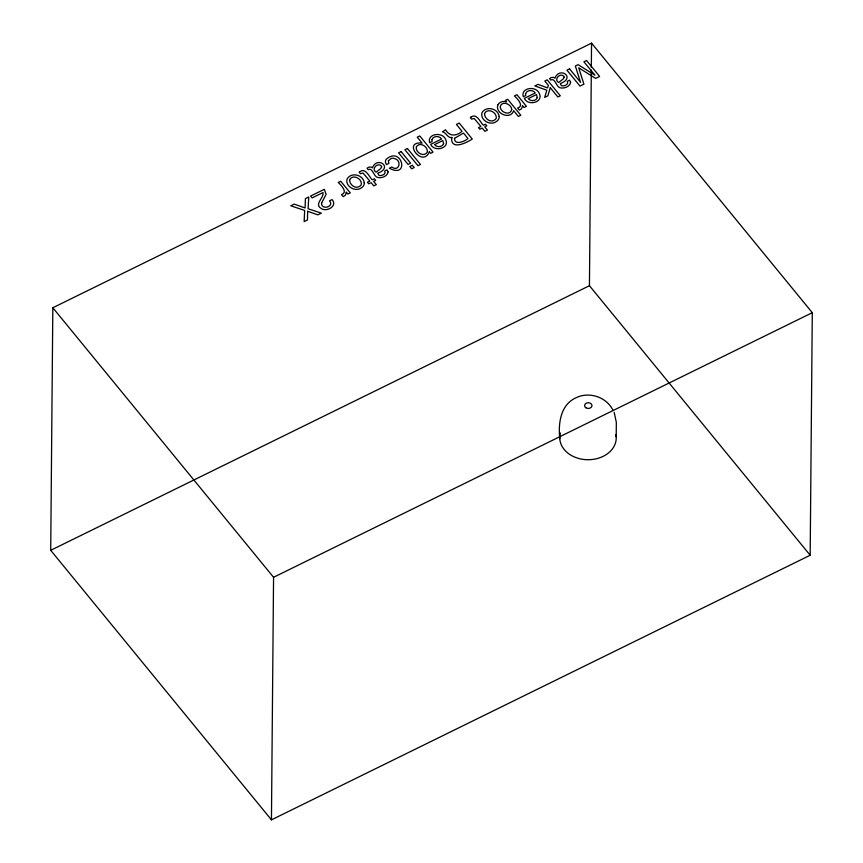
<?xml version="1.0" encoding="UTF-8"?>
<svg xmlns="http://www.w3.org/2000/svg" width="863" height="863" viewBox="0 0 863 863"><rect width="100%" height="100%" fill="white"/><g stroke="black" fill="none" stroke-linecap="round" stroke-linejoin="round"><path stroke-width="1.29" d="M50.712 550.314L52.826 307.757L591.554 43.15L812.288 312.686L810.174 555.243L271.446 819.85L50.712 550.314L589.44 285.707L591.317 70.097M271.446 819.85L273.56 577.293L52.826 307.757M559.807 438.674C558.102 423.625 560.443 404.52 576.193 397.703C589.321 391.263 606.829 397.153 613.064 410.432M591.338 67.411L591.554 43.15M616.214 436.948L616.333 422.385L614.176 412.363M273.56 577.293L812.288 312.686M589.44 285.707L810.174 555.243M615.923 434.672A28.231 21.909 0.5 0 1 587.023 459.709A28.231 21.909 0.5 0 1 560.443 432.978M388.07 171.888C387.627 176.354 381.36 178.576 377.444 177.422C373.636 176.332 372.482 167.109 368.221 169.709L367.045 168.263L368.609 167.217L371.079 167.012L372.395 167.875C376.937 155.718 393.755 167.346 377.714 173.236L378.965 175.405C381.403 176.246 386.7 174.132 384.715 170.982L387.056 169.828L388.07 171.888M570.605 82.233C570.163 86.699 563.895 88.921 559.979 87.767C556.171 86.678 555.017 77.454 550.756 80.054L549.58 78.609L551.144 77.562L553.615 77.357L554.931 78.22C559.472 66.063 576.279 77.692 560.238 83.582L561.5 85.75C563.938 86.591 569.235 84.477 567.25 81.327L569.591 80.173L570.605 82.233M307.649 211.316L307.455 219.957L304.154 221.586L304.661 210.432L290.766 205.804L294.207 204.11L305.092 207.961L305.405 198.619L308.749 196.969L308.102 208.749L321.338 213.139L317.875 214.844L307.649 211.316M349.623 179.817C349.396 184.844 355.793 189.59 360.151 185.987A4.045 3.139 0.5 0 0 361.37 183.592C361.187 177.961 352.471 174.11 349.623 179.817M484.542 113.549C484.316 118.576 490.713 123.323 495.06 119.72A4.045 3.139 0.5 0 0 496.29 117.325C496.106 111.694 487.39 107.843 484.542 113.549M388.426 160.745L388.835 163.398L386.397 164.606L385.491 162.244A6.073 4.714 0.5 0 1 386.225 159.288C401.996 145.405 409.936 179.191 389.342 168.209L391.78 167.001C399.062 172.492 402.438 160.216 394.262 158.522A3.646 2.837 0.5 0 0 391.306 158.393L388.426 160.745M321.64 202.967L321.565 204.358C323.161 210.324 334.456 205.977 329.493 200.842L332.05 199.59C337.94 205.998 326.635 212.33 321.252 208.533C313.733 204.153 324.186 197.972 323.032 192.546L312.126 197.897L310.615 196.052L324.326 189.321L326.138 194.348L321.64 202.967M364.24 182.729L364.175 184.078A7.303 5.674 0.5 0 1 361.91 187.476C355.998 192.568 345.017 186.796 347.055 179.008C351.187 171.791 363.226 174.66 364.24 182.729M499.159 116.462L499.094 117.81A7.303 5.674 0.5 0 1 496.829 121.208C490.918 126.3 479.936 120.529 481.975 112.74C486.106 105.523 498.145 108.393 499.159 116.462M431.942 139.677L432.104 141.489L429.645 142.708C426.829 133.506 442.687 131.521 445.632 139.45C450.184 148.447 434.208 152.363 430.691 144.348L441.64 138.975C439.396 135.577 433.334 135.642 431.942 139.677M525.589 93.679L525.75 95.502L523.28 96.71C520.475 87.508 536.333 85.523 539.278 93.452C543.819 102.449 527.854 106.376 524.337 98.35L535.287 92.977C533.043 89.59 526.98 89.644 525.589 93.679M381.629 166.872L380.659 168.641L376.095 172.179C370.939 169.17 377.379 162.298 381.122 165.761L381.629 166.872M564.154 77.217L563.194 78.986L558.631 82.524C553.463 79.515 559.914 72.643 563.658 76.106L564.154 77.217M511.727 109.364C510.443 116.365 500.173 112.417 500.26 106.57C501.899 100.302 511.306 103.992 511.727 109.364M451.586 138.706C451.489 150.755 467.8 142.082 472.255 139.019L459.202 123.075L456.419 124.434L462.018 131.273C456.398 136.43 449.386 136.591 445.588 129.763L442.482 131.791C446.398 132.363 447.606 138.738 452.266 137.465L451.586 138.706M429.332 151.802C422.87 168.285 401.629 140.852 422.115 143.118L417.25 137.174L419.763 135.944L433.032 152.147L430.594 153.344L429.332 151.802M497.735 105.07C495.189 113.894 510.82 120.173 513.614 110.669L518.35 116.451L520.788 115.254L507.692 99.256L505.384 100.388L506.592 101.877C503.409 100.691 499.256 101.899 497.735 105.07M346.268 192.934L345.254 195.405L343.172 196.645L341.478 194.585C348.35 192.438 340.95 184.973 338.242 182.481L340.745 181.252L350.27 192.881L347.886 194.046L346.236 192.039L346.268 192.934M522.449 106.397L521.446 108.867L519.364 110.108L517.671 108.048C524.542 105.901 517.131 98.436 514.424 95.944L516.937 94.714L526.452 106.343L524.068 107.508L522.428 105.502L522.449 106.397M416.365 146.861C415.103 152.233 423.657 157.562 427.185 152.373C428.674 146.904 419.666 141.219 416.365 146.861M550.281 87.713L547.886 95.815L544.682 97.39L546.829 90.227L534.844 85.922L538.048 84.347L547.509 87.918L548.383 85.383L544.812 81.025L547.218 79.838L560.281 95.782L557.865 96.969L550.281 87.713M454.488 138.35C454.262 145.836 465.222 141.316 467.962 138.522L463.496 133.075L454.488 138.35M443.625 143.636C442.374 147.346 436.797 147.573 434.542 144.639L442.838 140.561L443.625 143.636M537.261 97.648C536.009 101.349 530.443 101.586 528.188 98.641L536.484 94.563L537.261 97.648M359.99 171.608L359.213 172.19L360.475 173.733L363.043 173.01L369.806 181.047L367.422 182.212L368.728 183.808L371.112 182.632L373.765 185.879L376.311 184.639L373.647 181.392L375.675 180.399L374.369 178.803L372.341 179.795C369.073 176.98 365.75 167.4 359.99 171.608M471.09 117.034L470.313 117.616L471.576 119.159L474.143 118.447L480.907 126.473L478.523 127.648L479.828 129.234L482.212 128.069L484.866 131.316L487.412 130.065L484.747 126.818L486.775 125.825L485.47 124.229L483.442 125.221C480.173 122.406 476.851 112.826 471.09 117.034M401.133 151.597L398.587 152.848L408.059 164.412L410.615 163.161L401.133 151.597M407.412 148.512L404.898 149.741L417.962 165.685L420.464 164.455L407.412 148.512M569.569 68.867L566.937 70.162L579.99 86.095L583.927 84.164L578.728 67.821L595.653 78.404L599.623 76.451L586.57 60.518L583.917 61.812L595.006 75.221L578.102 64.671L575.362 66.02L580.529 82.33L569.569 68.867M412.385 165.318L409.828 166.57L411.64 168.792L414.197 167.53L412.385 165.318M585.794 407.692A3.689 2.859 0.5 0 0 591.889 406.225A3.689 2.859 0.5 0 0 587.174 402.859A3.689 2.859 0.5 0 0 585.794 407.692"/></g></svg>
